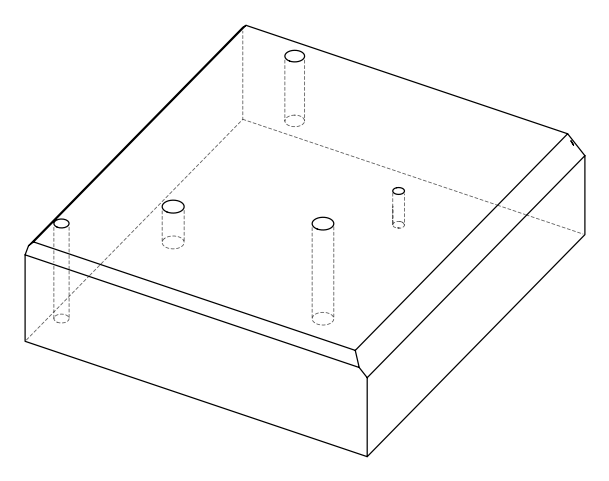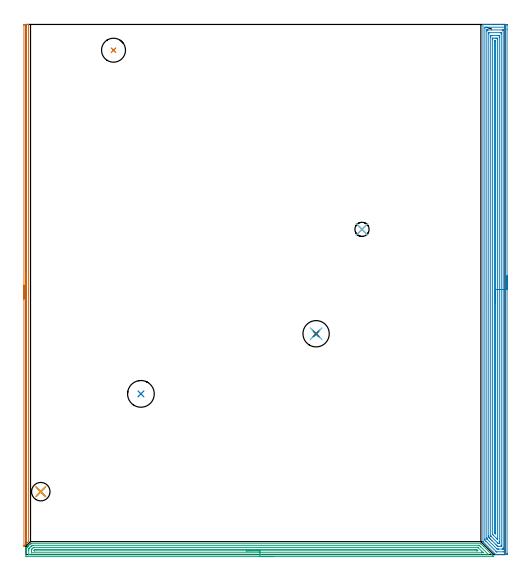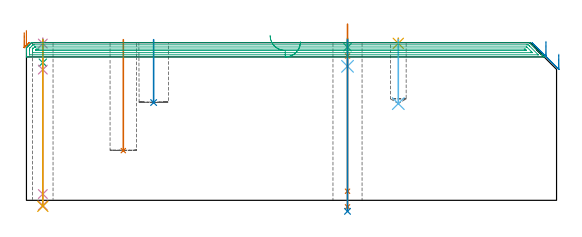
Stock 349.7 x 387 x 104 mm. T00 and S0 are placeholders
(PLAN: 15 operations, 10 tool changes, 41.8 min)
(1 INDEXABLE_INSERT_DRILL_BLIND_HOLE_FROM_SOLID | STEP1POCKET | NXT0302_006 | 0.29 min | 17048 mm3)
(2 INDEXABLE_INSERT_DRILL_BLIND_HOLE_FROM_SOLID_1 | STEP1POCKET_2 | NXT0302_010 | 0.17 min | 11711 mm3)
(3 SPOT_DRILL | STEP1HOLE | NXT0321_9005460120000 | 0.05 min | 182 mm3)
(4 SPOT_DRILL_1 | STEP1HOLE_1 | NXT0321_9005460120000 | 0.03 min | 1 mm3)
(5 SPOT_DRILL_2 | STEP1POCKET_1 | NXT0321_9005460120000 | 0.03 min | 2 mm3)
(6 DRILL_BLIND_HOLE_INTO_CENTER | STEP1HOLE | UGT0301_217 | 0.07 min | 990 mm3)
(7 GUN_DRILL_THROUGH_HOLE | STEP1HOLE | UGT0307_009 | 0.61 min | 10552 mm3)
(8 DRILL_TO_ENLARGE_THROUGH_HOLE | STEP1HOLE | UGT0301_259 | 0.45 min | 18347 mm3)
(9 DRILL_BLIND_HOLE_INTO_CENTER_1 | STEP1HOLE_1 | NXT0301_059 | 0.06 min | 733 mm3)
(10 GUN_DRILL_THROUGH_HOLE_1 | STEP1HOLE_1 | UGT0307_005 | 0.51 min | 4934 mm3)
(11 DRILL_TO_ENLARGE_THROUGH_HOLE_1 | STEP1HOLE_1 | NXT0301_102 | 0.44 min | 9183 mm3)
(12 DRILL_BLIND_HOLE_INTO_CENTER_2 | STEP1POCKET_1 | UGT0301_217 | 0.17 min | 3226 mm3)
(13 AREA_MILL | FG_CHAMFER_SURFACE | UGT0205_001 | 6.21 min | 2085 mm3)
(14 AREA_MILL_1 | FG_CHAMFER_SURFACE_1 | UGT0205_001 | 21.75 min | 59939 mm3)
(15 AREA_MILL_2 | FG_CHAMFER_SURFACE_2 | UGT0205_001 | 10.95 min | 14786 mm3)
(TOOL NXT0302_006 | Index. Insert Drill 17.5mm [880-D1750L25-05] | D17.5 PA176 FL88 Z2)
(TOOL NXT0302_010 | Index. Insert Drill 19.5mm [880-D1950L25-05] | D19.5 PA176 FL98 Z2)
(TOOL NXT0321_9005460120000 | NC Spot Drill, 142deg, 12mm, Carbide, Uncoated | D12 PA142 FL30 Z2)
(TOOL UGT0301_217 | Twist Drill 10.4 mm | D10.4 PA118 FL82 Z2)
(TOOL UGT0307_009 | Gun Drill 12 mm | D12 PA130 FL24 Z1)
(TOOL UGT0301_259 | Twist Drill 19.2 mm | D19.2 PA118 FL140 Z2)
(TOOL NXT0301_059 | Carbide Drill 8.8mm [860.1-0880-026A1-MM 2214] | D8.8 PA140 FL47 Z2)
(TOOL UGT0307_005 | Gun Drill 8.3 mm | D8.3 PA130 FL24 Z1)
(TOOL NXT0301_102 | Carbide Drill 13.5mm [860.1-1350-108A1-MM 2214] | D13.5 PA140 FL123 Z2)
(TOOL UGT0205_001 | Chamfer Mill 20 x 3 x 45 deg. | D20 FL50 Z2)
(OP 1 INDEXABLE_INSERT_DRILL_BLIND_HOLE_FROM_SOLID)
G17 G21 G94 G90
T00 M6
G54
G17 G0 G90 X63.9 Y368.2 S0 M3
G43 Z114. H1
G94 G81 G98 Z32.8 F250. R106.
G80
M5
M2
(OP 2 INDEXABLE_INSERT_DRILL_BLIND_HOLE_FROM_SOLID_1)
G17 G21 G94 G90
T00 M6
G54
G17 G0 G90 X83.9 Y117.3 S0 M3
G43 Z114. H1
G94 G81 G98 Z64.5 F250. R106.
G80
M5
M2
(OP 3 SPOT_DRILL)
G17 G21 G94 G90
T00 M6
G54
G17 G0 G90 X211.8 Y161.2 S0 M3
G43 Z114. H0
G94 G81 G98 Z101. F250. R107.
G80
M5
M2
(OP 4 SPOT_DRILL_1)
G17 G21 G94 G90
T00 M6
G54
G17 G0 G90 X10.8 Y45.9 S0 M3
G43 Z114. H0
G94 G81 G98 Z103.419 F250. R107.
G80
M5
M2
(OP 5 SPOT_DRILL_2)
G17 G21 G94 G90
T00 M6
G54
G17 G0 G90 X245.3 Y237.4 S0 M3
G43 Z114. H0
G94 G81 G98 Z103.552 F250. R107.
G80
M5
M2
(OP 6 DRILL_BLIND_HOLE_INTO_CENTER)
G17 G21 G94 G90
T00 M6
G54
G17 G0 G90 X211.8 Y161.2 S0 M3
G43 Z114. H0
G94 G81 G98 Z88.4 F250. R106.
G80
M5
M2
(OP 7 GUN_DRILL_THROUGH_HOLE)
G17 G21 G94 G90
T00 M6
G54
G17 G0 G90 X211.8 Y161.2 M8
G43 Z116.24 H0
S716 M3
G94 G1 Z95.202 F125. M26
G4 X.084
Z6. F250.
G4 X.084
Z-4.298 F125.
G4 X.084
M5
M9
G0 Z116.24
M2
(OP 8 DRILL_TO_ENLARGE_THROUGH_HOLE)
G17 G21 G94 G90
T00 M6
G54
G17 G0 G90 X211.8 Y161.2 S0 M3
G43 Z114. H0
G94 G73 G98 Z-7.268 F250. Q18.545 R106.
G80
M5
M2
(OP 9 DRILL_BLIND_HOLE_INTO_CENTER_1)
G17 G21 G94 G90
T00 M6
G54
G17 G0 G90 X10.8 Y45.9 S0 M3
G43 Z114. H1
G94 G81 G98 Z90.8 F250. R106.
G80
M5
M2
(OP 10 GUN_DRILL_THROUGH_HOLE_1)
G17 G21 G94 G90
T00 M6
G54
G17 G0 G90 X10.8 Y45.9 M8
G43 Z114. H0
Z100.917
S716 M3
G94 G1 Z86.225 F125. M26
G4 X.084
Z4.15 F250.
G4 X.084
Z-3.435 F125.
G4 X.084
M5
M9
G0 Z100.917
Z114.
M2
(OP 11 DRILL_TO_ENLARGE_THROUGH_HOLE_1)
G17 G21 G94 G90
T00 M6
G54
G17 G0 G90 X10.8 Y45.9 S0 M3
G43 Z114. H1
G94 G73 G98 Z-3.957 F250. Q13.495 R106.
G80
M5
M2
(OP 12 DRILL_BLIND_HOLE_INTO_CENTER_2)
G17 G21 G94 G90
T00 M6
G54
G17 G0 G90 X245.3 Y237.4 S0 M3
G43 Z114. H0
G94 G81 G98 Z63.8 F250. R106.
G80
M5
M2
(OP 13 AREA_MILL)
G17 G21 G94 G90
T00 M6
G54
G17 G0 G90 X-1.5 Y186.55 S1061 M3
G43 Z114. H0
Z110.7
G94 G1 Y186.588 Z109.828 F250.
Y186.702 Z108.963
Y186.891 Z108.112
Y187.153 Z107.28
Y187.487 Z106.474
Y187.89 Z105.7
Y188.358 Z104.964
Y188.89 Z104.272
Y189.479 Z103.629
Y190.122 Z103.04
Y190.814 Z102.508
Y191.55 Z102.04
Y192.324 Z101.637
Y193.13 Z101.303
Y193.962 Z101.041
Y194.814 Z100.852
Y195.678 Z100.738
Y196.55 Z100.7
Y386.382
X-1.497 Y386.727
X-1.492 Y386.99 Z100.703
X-1.16 Y387. Z101.034
X-0.621 Z101.575
X-0.287 Z101.909
X0.252 Z102.448
X0.587 Z102.781
X1.256 Z103.455
X1.54 Z103.739
X1.671 Y386.998 Z103.863
X1.797 Y386.99 Z103.988
X1.8 Y386.829 Z104.
Y10.291
X1.798 Y9.4 Z103.998
X1.797 Y9.398 Z103.997
X1.46 Y9.059 Z103.657
X0.906 Y8.504 Z103.103
X-0.145 Y7.453 Z102.052
X-0.287 Y7.311 Z101.909
X-0.435 Y7.164 Z101.763
X-0.573 Y7.026 Z101.625
X-0.724 Y6.874 Z101.472
X-0.881 Y6.718 Z101.317
X-1. Y6.599 Z101.198
X-1.16 Y6.437 Z101.034
X-1.328 Y6.271 Z100.87
X-1.384 Y6.215 Z100.814
X-1.495 Y6.116 Z100.703
X-1.499 Y6.124 Z100.699
X-1.5 Y196.55 Z100.7
X-0.086 Z102.114
Y384.39
X-0.085 Y384.596 Z102.115
X-0.082 Y384.837 Z102.118
X-0.079 Y384.955 Z102.121
X-0.071 Y384.991 Z102.129
X-0.047 Y384.992 Z102.153
X0.193 Y384.999 Z102.393
X0.339 Y384.997 Z102.539
X0.369 Y384.994 Z102.569
X0.378 Y384.99 Z102.578
X0.381 Y384.981 Z102.581
X0.383 Y384.947 Z102.583
X0.385 Y384.802 Z102.585
Y11.184
Y10.979
X0.381 Y10.502 Z102.581
X0.379 Y10.444 Z102.579
X0.348 Y10.409 Z102.548
X0.238 Y10.291 Z102.438
X0.039 Y10.094 Z102.239
X-0.03 Y10.029 Z102.17
X-0.079 Y9.987 Z102.121
X-0.082 Y10.082 Z102.118
X-0.084 Y10.291 Z102.116
X-0.086 Y10.692 Z102.114
Y10.979
Y196.55
Y197.422 Z102.152
Y198.286 Z102.266
Y199.138 Z102.455
Y199.97 Z102.717
Y200.776 Z103.051
Y201.55 Z103.454
Y202.286 Z103.923
Y202.978 Z104.454
Y203.621 Z105.043
Y204.21 Z105.686
Y204.742 Z106.378
Y205.21 Z107.114
Y205.613 Z107.888
Y205.947 Z108.694
Y206.209 Z109.526
Y206.398 Z110.378
Y206.512 Z111.243
Y206.55 Z112.114
G0 Z114.
M5
M2
(OP 14 AREA_MILL_1)
G17 G21 G94 G90
T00 M6
G54
G17 G0 G90 X351.2 Y203.5 S1061 M3
G43 Z114. H0
Z96.4
G94 G1 Y203.462 Z95.528 F250.
Y203.348 Z94.664
Y203.159 Z93.812
Y202.897 Z92.98
Y202.563 Z92.174
Y202.16 Z91.4
Y201.691 Z90.664
Y201.16 Z89.972
Y200.571 Z89.329
Y199.928 Z88.74
Y199.236 Z88.208
Y198.5 Z87.74
Y197.726 Z87.337
Y196.92 Z87.003
Y196.088 Z86.741
Y195.236 Z86.552
Y194.372 Z86.438
Y193.5 Z86.4
Y1.063
X351.199 Y0.613 Z86.401
X351.195 Y0.175 Z86.403
X351.192 Y0.01 Z86.406
X350.764 Y0. Z86.833
X346.362 Z91.233
X345.81 Z91.787
X345.481 Z92.115
X344.929 Z92.667
X344.601 Z92.994
X343.944 Z93.655
X343.497 Z94.102
X343.004 Y0.001 Z94.588
X342.994 Y0.002 Z94.598
X342.84 Y0.16 Z94.759
X333.749 Y9.252 Z103.851
X333.604 Y9.406 Z103.989
X333.6 Y9.543 Z104.
Y386.84
X333.598 Y386.997 Z103.992
X333.922 Y387. Z103.677
X334.26 Z103.339
X334.917 Z102.678
X336.125 Z101.471
X336.678 Z100.917
X346.224 Z91.374
X350.764 Z86.834
X351.042 Y386.997 Z86.555
X351.192 Y386.99 Z86.405
X351.199 Y386.838 Z86.399
X351.2 Y386.387 Z86.4
Y383.373
Y193.5
X349.786 Z87.814
X349.785 Y2.499 Z87.815
X349.784 Y2.399 Z87.816
X349.779 Y2.012 Z87.821
X349.393 Y2.003 Z88.207
X349.003 Y2.001 Z88.597
X348.516 Y2. Z89.084
X343.721 Y2.001 Z93.879
X343.589 Y2.002 Z94.011
X343.485 Y2.007 Z94.115
X343.453 Y2.01 Z94.147
X343.432 Y2.026 Z94.168
X343.39 Y2.065 Z94.21
X343.051 Y2.399 Z94.549
X335.797 Y9.653 Z101.803
X335.021 Y10.436 Z102.579
X335.015 Y11.229 Z102.585
Y11.329
Y384.501
X335.016 Y384.601 Z102.584
X335.021 Y384.988 Z102.579
X335.407 Y384.997 Z102.193
X335.797 Y384.999 Z101.803
X336.284 Y385. Z101.316
X349.695 Y384.999 Z87.905
X349.725 Y384.998 Z87.875
X349.756 Y384.994 Z87.844
X349.777 Y384.991 Z87.823
X349.779 Y384.968 Z87.821
X349.785 Y384.701 Z87.815
Y384.601
X349.786 Y383.807 Z87.814
Y193.5
X348.372 Z89.228
X348.371 Y4.826 Z89.229
X348.367 Y4.185 Z89.233
X348.364 Y4.06 Z89.236
X348.36 Y4.009 Z89.24
X348.301 Y4.004 Z89.299
X348.122 Y4.001 Z89.478
X344.783 Y4. Z92.817
X344.601 Y4.002 Z92.999
X343.893 Y4.01 Z93.707
X343.714 Y4.185 Z93.886
X336.571 Y11.329 Z101.029
X336.462 Y11.444 Z101.138
X336.435 Y11.477 Z101.165
X336.432 Y11.488 Z101.168
X336.429 Y11.519 Z101.171
Y11.582
X336.428 Y12.222 Z101.172
X336.429 Y382.174 Z101.171
X336.433 Y382.815 Z101.167
X336.436 Y382.94 Z101.164
X336.441 Y382.99 Z101.159
X336.499 Y382.996 Z101.101
X336.678 Y382.998 Z100.922
X337.376 Y383. Z100.224
X340.017 Z97.583
X348.122 Y382.999 Z89.478
X348.305 Y382.994 Z89.295
X348.355 Y382.99 Z89.245
X348.365 Y382.982 Z89.235
X348.368 Y382.966 Z89.232
X348.371 Y382.899 Z89.229
Y382.815
X348.372 Y382.562 Z89.228
Y193.5
X346.957 Z90.643
Y6.864
X346.953 Y6.264 Z90.647
X346.95 Y6.06 Z90.65
X346.942 Y6.01 Z90.658
X346.894 Y6.007 Z90.706
X346.788 Y6.004 Z90.812
X346.362 Y6. Z91.238
X344.572 Y6.001 Z93.028
X344.362 Y6.01 Z93.238
X343.953 Y6.404 Z93.647
X343.721 Y6.631 Z93.879
X343.485 Y6.864 Z94.115
X342.84 Y7.508 Z94.76
X340.199 Y10.149 Z97.401
X339.02 Y11.329 Z98.58
X338.438 Y11.913 Z99.162
X338.136 Y12.222 Z99.464
X337.85 Y12.529 Z99.75
X337.846 Y12.823 Z99.754
X337.844 Y13.115 Z99.756
X337.843 Y13.719 Z99.757
Y380.136
X337.847 Y380.736 Z99.753
X337.85 Y380.94 Z99.75
X337.858 Y380.99 Z99.742
X337.906 Y380.993 Z99.694
X338.012 Y380.996 Z99.588
X338.438 Y381. Z99.162
X338.467 Z99.133
X346.39 Z91.21
X346.79 Y380.998 Z90.81
X346.89 Y380.995 Z90.71
X346.939 Y380.99 Z90.661
X346.951 Y380.985 Z90.649
X346.952 Y380.969 Z90.648
X346.955 Y380.87 Z90.645
X346.957 Y380.425 Z90.643
Y380.136
Y193.5
X345.543 Z92.057
Y9.48
X345.539 Y8.65 Z92.061
X345.537 Y8.594 Z92.063
X345.481 Y8.01 Z92.119
X345.239 Y8.003 Z92.361
X344.921 Y8.004 Z92.679
X344.842 Y8.007 Z92.758
X344.804 Y8.01 Z92.796
X344.753 Y8.057 Z92.847
X344.601 Y8.202 Z92.999
X344.148 Y8.65 Z93.452
X339.684 Y13.115 Z97.916
X339.319 Y13.487 Z98.281
X339.291 Y13.519 Z98.309
X339.264 Y13.572 Z98.336
X339.257 Y14.008 Z98.343
Y377.519
X339.261 Y378.35 Z98.339
X339.263 Y378.406 Z98.337
X339.319 Y378.99 Z98.281
X339.562 Y378.996 Z98.038
X340.199 Y378.999 Z97.401
X340.439 Y379. Z97.161
X344.842 Y378.998 Z92.758
X345.481 Y378.99 Z92.119
X345.536 Y378.35 Z92.064
X345.54 Y378.291 Z92.06
X345.543 Y377.457 Z92.057
Y377.394
Y193.5
X344.129 Z93.471
Y11.808
X344.127 Y11.329 Z93.473
X344.125 Y11.167 Z93.475
X344.123 Y11.147 Z93.477
X344.074 Y11.186 Z93.526
X343.92 Y11.329 Z93.68
X341.079 Y14.169 Z96.521
X340.719 Y14.538 Z96.881
X340.678 Y14.584 Z96.922
X340.674 Y14.653 Z96.926
X340.672 Y14.763 Z96.928
X340.671 Y376.085 Z96.929
X340.673 Y376.564 Z96.927
X340.677 Y376.972 Z96.923
X340.682 Y376.99 Z96.918
X340.704 Y376.995 Z96.896
X340.757 Y376.999 Z96.843
X342.84 Y377. Z94.76
X343.292 Y376.998 Z94.308
X343.721 Y376.99 Z93.879
X344.122 Y376.969 Z93.478
X344.126 Y376.564 Z93.474
X344.129 Y376.15 Z93.471
Y193.5
X342.715 Z94.885
X342.714 Y15.794 Z94.886
X342.709 Y15.156 Z94.891
X342.708 Y15.035 Z94.892
X342.379 Y15.33 Z95.221
X342.092 Y15.66 Z95.508
X342.089 Y15.794 Z95.511
X342.087 Y15.921 Z95.513
X342.085 Y16.56 Z95.515
Y16.687
X342.086 Y374.778 Z95.514
X342.087 Y374.937 Z95.513
X342.089 Y374.976 Z95.511
X342.092 Y374.988 Z95.508
X342.109 Y374.992 Z95.491
X342.181 Y374.997 Z95.419
X342.291 Y374.999 Z95.309
X342.622 Y375. Z94.978
X342.679 Y374.997 Z94.921
X342.697 Y374.993 Z94.903
X342.708 Y374.988 Z94.892
X342.711 Y374.965 Z94.889
X342.714 Y374.906 Z94.886
X342.715 Y374.778 Z94.885
Y374.651
Y193.5
Y192.628 Z94.923
Y191.763 Z95.037
Y190.912 Z95.226
Y190.08 Z95.488
Y189.274 Z95.822
Y188.5 Z96.225
Y187.764 Z96.694
Y187.072 Z97.225
Y186.429 Z97.814
Y185.84 Z98.457
Y185.308 Z99.15
Y184.84 Z99.885
Y184.437 Z100.659
Y184.103 Z101.465
Y183.841 Z102.297
Y183.652 Z103.149
Y183.538 Z104.014
Y183.5 Z104.885
G0 Z114.
M5
M2
(OP 15 AREA_MILL_2)
G17 G21 G94 G90
T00 M6
G54
G17 G0 G90 X180.75 Y-1.5 S1061 M3
G43 Z114. H0
Z104.6
G94 G1 X180.712 Z103.728 F250.
X180.598 Z102.864
X180.409 Z102.012
X180.147 Z101.18
X179.813 Z100.374
X179.41 Z99.6
X178.942 Z98.864
X178.41 Z98.172
X177.821 Z97.529
X177.178 Z96.94
X176.486 Z96.408
X175.75 Z95.94
X174.976 Z95.537
X174.17 Z95.203
X173.338 Z94.941
X172.486 Z94.752
X171.622 Z94.638
X170.75 Z94.6
X0.615
X0.276 Y-1.497 Z94.602
X0.01 Y-1.493 Z94.604
X0. Y-1.165 Z94.931
Y1.454 Z97.548
Y1.999 Z98.095
Y2.327 Z98.423
Y2.872 Z98.968
Y3.2 Z99.295
Y3.857 Z99.956
Y4.51 Z100.609
X0.002 Y4.566 Z100.665
X0.01 Y4.609 Z100.706
X0.168 Y4.769 Z100.867
X0.515 Y5.116 Z101.214
X0.615 Y5.215 Z101.313
X0.78 Y5.383 Z101.477
X0.941 Y5.543 Z101.64
X1.061 Y5.662 Z101.76
X1.217 Y5.819 Z101.914
X1.368 Y5.969 Z102.067
X1.508 Y6.109 Z102.206
X1.654 Y6.256 Z102.351
X1.795 Y6.396 Z102.494
X1.954 Y6.555 Z102.653
X2.09 Y6.692 Z102.788
X2.964 Y7.565 Z103.662
X3.294 Y7.894 Z103.994
X3.303
X4.187 Y7.9 Z104.
X331.954
X332.095 Y7.897 Z103.989
X332.178 Y7.824 Z103.921
X334.181 Y5.819 Z101.919
X339.858 Y0.144 Z96.24
X339.992 Y0.009 Z96.107
X340.155 Y-0.153 Z95.944
X340.295 Y-0.292 Z95.803
X340.439 Y-0.438 Z95.66
X340.582 Y-0.58 Z95.517
X340.731 Y-0.729 Z95.366
X341.221 Y-1.221 Z94.879
X341.326 Y-1.326 Z94.774
X341.481 Y-1.484 Z94.615
X341.483 Y-1.495 Z94.604
X341.481 Y-1.499 Z94.599
X170.75 Y-1.5 Z94.6
Y-0.086 Z96.014
X2.189 Y-0.085 Z96.015
X2.051 Y-0.084 Z96.016
X2.018 Y-0.081 Z96.019
X2.01 Y-0.079 Z96.021
X2.006 Y-0.07 Z96.03
X2.003 Y-0.041 Z96.059
X2. Y0.099 Z96.199
X2.001 Y3.2 Z99.3
X2.002 Y3.59 Z99.69
X2.01 Y4.073 Z100.173
X2.026 Y4.165 Z100.265
X2.084 Y4.228 Z100.328
X2.161 Y4.308 Z100.408
X2.401 Y4.551 Z100.651
X2.6 Y4.751 Z100.851
X3.669 Y5.819 Z101.919
X3.925 Y6.075 Z102.175
X4.187 Y6.334 Z102.434
X4.315 Y6.453 Z102.553
X4.35 Y6.479 Z102.579
X4.403 Y6.481 Z102.581
X5.08 Y6.485 Z102.585
X5.292 Y6.486 Z102.586
X330.168 Y6.485 Z102.585
X330.381 Y6.484 Z102.584
X331.061 Y6.479 Z102.579
X331.729 Y5.819 Z101.919
X331.954 Y5.596 Z101.696
X337.313 Y0.237 Z96.337
X337.584 Y-0.04 Z96.06
X337.611 Y-0.071 Z96.029
X337.616 Y-0.08 Z96.02
X337.606 Y-0.081 Z96.019
X337.509 Y-0.084 Z96.016
X337.313 Y-0.085 Z96.015
X337.102 Y-0.086 Z96.014
X170.75
Y1.328 Z97.428
X4.187 Y1.329 Z97.429
X4.059 Y1.331 Z97.431
X4.023 Y1.333 Z97.433
X4.01 Y1.336 Z97.436
X4.007 Y1.345 Z97.445
X4.002 Y1.393 Z97.493
X4.001 Y1.454 Z97.554
X4. Y1.636 Z97.736
X4.001 Y3.382 Z99.482
X4.006 Y3.565 Z99.665
X4.01 Y3.685 Z99.785
X4.055 Y3.744 Z99.844
X4.187 Y3.886 Z99.986
X4.281 Y3.981 Z100.081
X4.372 Y4.073 Z100.173
X5.247 Y4.946 Z101.046
X5.329 Y5.023 Z101.123
X5.365 Y5.053 Z101.153
X5.39 Y5.065 Z101.165
X5.461 Y5.067 Z101.167
X5.717 Y5.07 Z101.17
X5.845 Y5.071 Z101.171
X5.973
X329.66
X329.831 Y5.069 Z101.169
X329.967 Y5.064 Z101.164
X330.029 Y5.061 Z101.161
X330.168 Y4.933 Z101.033
X332.848 Y2.253 Z98.353
X333.644 Y1.454 Z97.554
X333.741 Y1.353 Z97.453
X333.745 Y1.334 Z97.434
X332.848 Y1.329 Z97.429
X170.75 Y1.328 Z97.428
Y2.743 Z98.843
X6.136
X6.091 Y2.744 Z98.844
X6.046 Y2.746 Z98.846
X6.016 Y2.749 Z98.849
X6.01 Y2.785 Z98.885
X6.001 Y3.173 Z99.273
X6.004 Y3.2 Z99.3
X6.011 Y3.25 Z99.35
X6.053 Y3.298 Z99.398
X6.131 Y3.379 Z99.479
X6.253 Y3.499 Z99.599
X6.408 Y3.648 Z99.748
X6.866 Y3.653 Z99.753
X7.293 Y3.656 Z99.756
X7.759 Y3.657 Z99.757
X8.185
X328.382
X328.809 Y3.656 Z99.756
X328.924 Y3.653 Z99.753
X328.978 Y3.651 Z99.751
X329.083 Y3.557 Z99.657
X329.275 Y3.374 Z99.474
X329.449 Y3.2 Z99.3
X329.615 Y3.029 Z99.129
X329.88 Y2.749 Z98.849
X329.739 Y2.746 Z98.846
X329.275 Y2.744 Z98.844
X328.85 Y2.743 Z98.843
X170.75
X169.878 Z98.881
X169.014 Z98.995
X168.162 Z99.183
X167.33 Z99.446
X166.524 Z99.78
X165.75 Z100.182
X165.014 Z100.651
X164.322 Z101.182
X163.679 Z101.772
X163.09 Z102.415
X162.558 Z103.107
X162.09 Z103.843
X161.687 Z104.616
X161.353 Z105.422
X161.091 Z106.254
X160.902 Z107.106
X160.788 Z107.971
X160.75 Z108.843
G0 Z114.
M5
M2
